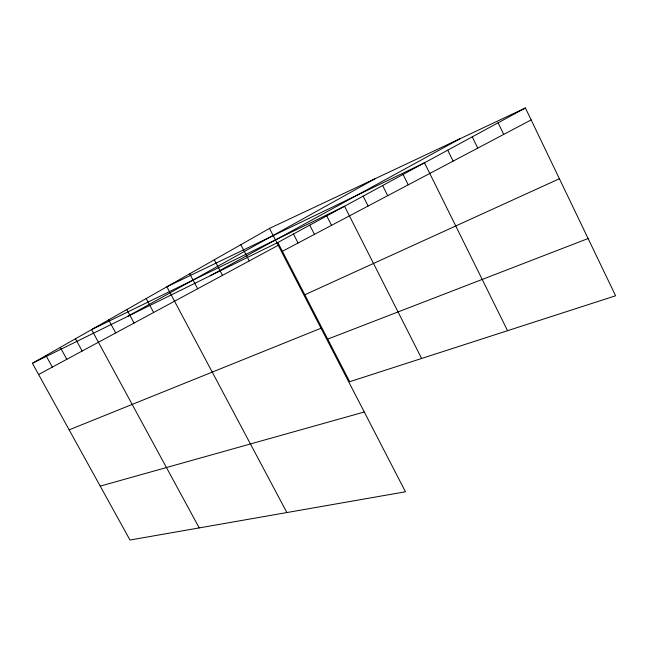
<?xml version="1.0" encoding="UTF-8"?>
<svg xmlns="http://www.w3.org/2000/svg" width="648" height="648" viewBox="0 0 648 648"><rect width="100%" height="100%" fill="white"/><g stroke="black" fill="none" stroke-linecap="round" stroke-linejoin="round"><path stroke-width="0.97" d="M269.503 228.396L405.462 491.783L129.981 540.035L32.4 363.269L269.503 228.396L525.415 107.965L615.6 295.78L349.685 381.713L277.83 242.49L525.415 107.965M127.915 316.264L375.476 178.524M210.146 275.797L460.023 138.737M38.605 374.512L278.227 245.3M282.374 251.303L531.158 119.912M32.4 363.269L277.83 242.49M304.811 294.775L559.402 178.735M69.158 429.851L321.027 328.212M327.694 339.115L588.109 238.529M100.221 486.13L364.281 412.007M45.968 355.55L52.326 367.116M60.305 347.401L66.817 359.3M75.476 338.766L82.158 351.022M199.228 527.909L91.562 329.621L344.534 206.242L421.605 358.474M108.637 319.901L115.684 332.942M126.814 309.566L134.055 323.044M146.181 298.55L153.633 312.482M286.894 512.552L166.876 286.781L424.505 162.794L507.562 330.699M189.726 273.78L197.632 288.757M214.302 259.799L222.475 275.368M240.821 244.717L249.253 260.925M293.447 234.001L298.072 243.008M309.736 225.148L314.45 234.365M326.754 215.906L331.549 225.334M363.139 196.133L368.121 206.015M382.628 185.547L387.698 195.68M403.056 174.45L408.232 184.834M447.744 150.166L453.13 161.125M472.238 136.858L477.738 148.125M498.093 122.812L503.707 134.411"/></g></svg>
